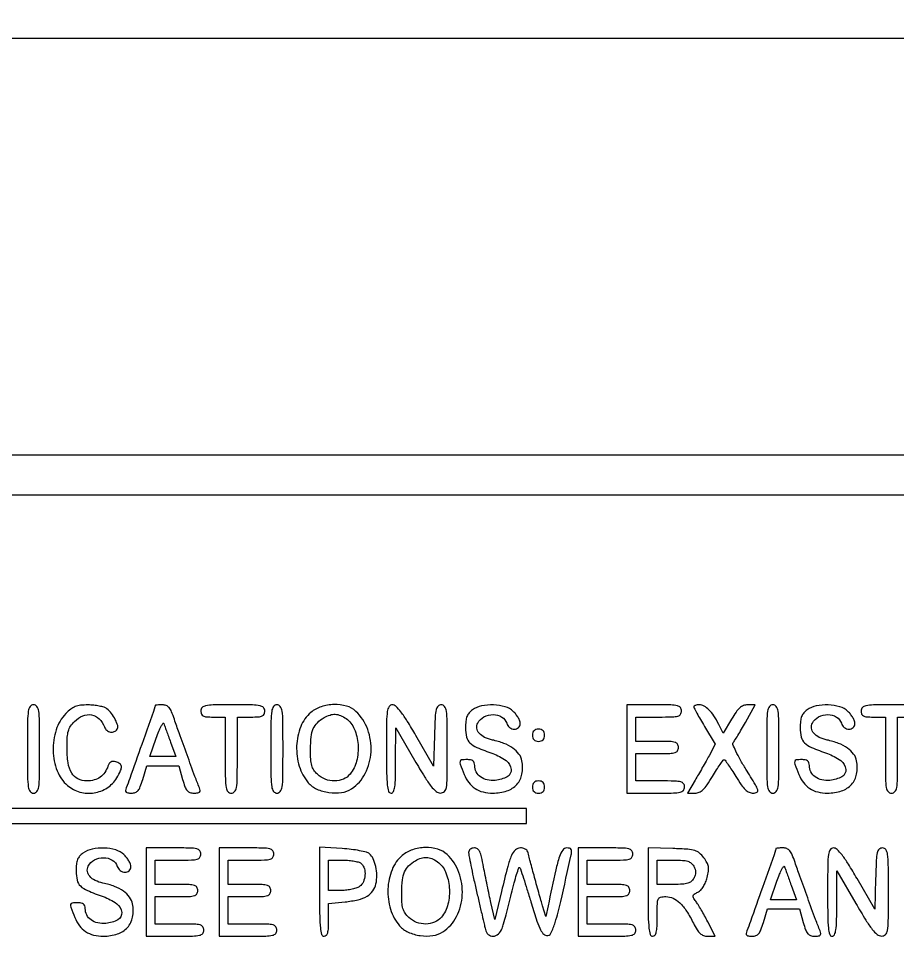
# Model space of a CAD drawing. Extents: x 0 to 1066, y 0 to 761.
# Drawn here: x 816.9 to 841.35, y 310.87 to 336.41 of the extents above; entities that cross this region are included whole.
import ezdxf

# ---------------------------------------------------------------- set-up
doc = ezdxf.new("R2010")
doc.units = 0
doc.header["$MEASUREMENT"] = 0

msp = doc.modelspace()

# ---------------------------------------------------------------- linework, layer by layer
for points in [[(183.390323, 95.266879, 0.000001), (192.989143, 95.254457, 0.000118)], [(479.458836, 95.240684, -0.000004), (502.524384, 95.211821, -0.198594)], [(710.559243, 95.267872, -0.000023), (733.258836, 95.240684, -0.000004), (756.324384, 95.211821, -0.198594)], [(416.092229, 95.24091, -0.000004), (439.072908, 95.212432, -0.198597)], [(542.992229, 95.24091, -0.000004), (565.972908, 95.212432, -0.198597)], [(606.442229, 95.24091, -0.000004), (629.422908, 95.212432, -0.198597)], [(669.892229, 95.24091, -0.000004), (692.872908, 95.212432, -0.198597)], [(841.767205, 317.330667, 0.003595), (841.2201, 317.3346, 0.003595), (840.672995, 317.330667, 0.043488), (840.463988, 317.309421, 0.15568), (840.368998, 317.257885, 0.193568), (840.3318, 317.1654, 0.094959), (840.348363, 317.078974, 0.184152), (840.39525, 317.027925, 0.098846), (840.488239, 317.00253, 0.017388), (840.6702, 316.9962), (841.0086, 316.9962), (841.0086, 315.9387, 0.002827), (841.012331, 315.278741, 0.036854), (841.033134, 315.034537, 0.138781), (841.084394, 314.924068, 0.218517), (841.1778, 314.8812, 0.218517), (841.271206, 314.924068, 0.138781), (841.322466, 315.034537, 0.036854), (841.343269, 315.278741, 0.002827), (841.347, 315.9387), (841.347, 316.9962), (841.7277, 316.9962, 0.013964)]]:
    msp.add_lwpolyline(points, format="xyb")
for points in [[(409.06215, 749.15415), (40.8618, 749.132981), (40.8618, 380.65769), (40.8618, 12.1824), (501.2973, 12.1824), (961.7328, 12.1824), (961.7328, 380.646631), (961.7328, 749.110861), (961.41555, 749.1633, 0.040886), (961.153339, 749.184871, 0.000002), (934.190609, 749.194398, 0.000089), (904.448031, 749.199508, 0.000054), (869.1804, 749.195529, -0.000029), (813.61687, 749.186499, -0.000004), (696.10453, 749.175037, -0.000004), (556.774728, 749.163736, -0.000004)], [(817.1514, 316.1079, 0.002322), (817.154989, 315.335038, 0.031956), (817.175467, 315.055687, 0.123223), (817.226278, 314.929309, 0.240299), (817.3206, 314.8812, 0.240299), (817.414922, 314.929309, 0.123223), (817.465733, 315.055687, 0.031956), (817.486211, 315.335038, 0.002322), (817.4898, 316.1079, 0.002322), (817.486211, 316.880762, 0.031956), (817.465733, 317.160112, 0.123223), (817.414922, 317.286491, 0.240299), (817.3206, 317.3346, 0.240299), (817.226278, 317.286491, 0.123223), (817.175467, 317.160112, 0.031956), (817.154989, 316.880762, 0.002322)], [(818.217829, 317.09012, 0.114205), (817.949961, 316.63974, 0.083506), (817.867034, 316.061764, 0.085163), (817.977564, 315.499294, 0.127519), (818.266003, 315.093227, 0.108551), (818.611866, 314.911735, 0.105254), (819.006005, 314.889143, 0.106878), (819.370422, 315.028573, 0.11522), (819.633118, 315.303312, 0.021165), (819.741799, 315.506461, 0.127063), (819.764965, 315.623049, 0.232712), (819.722227, 315.698758, 0.086167), (819.607743, 315.750943, 0.067058), (819.530889, 315.760355, 0.120753), (819.469762, 315.744591, 0.12276), (819.423509, 315.702609, 0.07065), (819.390701, 315.634411, -0.072622), (819.304576, 315.457171, -0.089596), (819.176095, 315.326259, -0.08774), (819.007631, 315.246738, -0.066597), (818.804787, 315.2196, -0.114856), (818.554675, 315.277822, -0.145297), (818.381122, 315.438208, -0.099183), (818.281515, 315.721134, -0.035212), (818.2512, 316.151069, -0.014703), (818.259529, 316.434243, -0.055361), (818.289425, 316.609021, -0.07729), (818.350879, 316.741512, -0.049247), (818.458855, 316.873145, -0.096703), (818.692425, 317.030412, -0.146157), (818.934427, 317.057024, -0.15206), (819.144632, 316.94691, -0.107279), (819.290138, 316.72125, 0.127947), (819.356411, 316.627126, 0.131147), (819.45956, 316.578314, 0.142401), (819.566876, 316.589266, 0.159485), (819.646019, 316.656052, 0.211029), (819.660163, 316.758173, 0.047286), (819.594619, 316.925749, 0.046742), (819.486502, 317.09791, 0.065556), (819.358331, 317.226159, 0.088545), (819.281229, 317.266119, 0.025252), (819.150136, 317.299736, 0.02458), (818.995706, 317.323294, 0.023821), (818.838078, 317.331909, 0.026305), (818.62803, 317.322319, 0.068477), (818.481186, 317.287166, 0.074054), (818.356048, 317.215592, 0.034872)], [(820.704595, 317.31345, -0.084799), (820.698091, 317.275434, -0.000052), (820.33212, 316.236662, -0.000388), (819.996576, 315.286928, -0.009822), (819.899575, 315.02925, 0.060048), (819.879983, 314.955519, 0.230938), (819.894232, 314.911662, 0.170663), (819.942325, 314.887554, 0.031659), (820.042579, 314.8812, 0.086283), (820.150694, 314.899997, 0.134827), (820.227523, 314.953959, 0.082591), (820.289596, 315.06097, 0.018432), (820.357068, 315.2619), (820.469476, 315.6426), (820.914443, 315.6426), (821.359411, 315.6426), (821.466, 315.2619, 0.017944), (821.531385, 315.05699, 0.087286), (821.591612, 314.951531, 0.141822), (821.668834, 314.899152, 0.078722), (821.782146, 314.8812, 0.029308), (821.887292, 314.887368, 0.166988), (821.937022, 314.911276, 0.236769), (821.951864, 314.955066, 0.061225), (821.93209, 315.02925, -0.006965), (821.809801, 315.345606, -0.001209), (821.588545, 315.94704, -0.001323), (821.368817, 316.553787, -0.005089), (821.237052, 316.93275, 0.017403), (821.158281, 317.1425, 0.074917), (821.089522, 317.256275, 0.125362), (821.009816, 317.314172, 0.094981), (820.903249, 317.3346, 0.00999), (820.827084, 317.333078, 0.016528), (820.762952, 317.328387, 0.010464), (820.711848, 317.321862, 0.371455)], [(821.9736, 317.1654, 0.094959), (821.990163, 317.078974, 0.184152), (822.03705, 317.027925, 0.098846), (822.130039, 317.00253, 0.017388), (822.312, 316.9962), (822.6504, 316.9962), (822.6504, 315.9387, 0.002827), (822.654131, 315.278741, 0.036854), (822.674934, 315.034537, 0.138781), (822.726194, 314.924068, 0.218517), (822.8196, 314.8812, 0.218517), (822.913006, 314.924068, 0.138781), (822.964266, 315.034537, 0.036854), (822.985069, 315.278741, 0.002827), (822.9888, 315.9387), (822.9888, 316.9962), (823.3695, 316.9962, 0.013964), (823.579258, 317.002059, 0.090841), (823.681463, 317.02675, 0.188085), (823.732034, 317.077795, 0.102588), (823.7502, 317.1654, 0.193568), (823.713002, 317.257885, 0.15568), (823.618013, 317.309421, 0.043488), (823.409005, 317.330667, 0.003595), (822.8619, 317.3346, 0.003595), (822.314795, 317.330667, 0.043488), (822.105788, 317.309421, 0.15568), (822.010798, 317.257885, 0.193568)], [(823.9194, 316.1079, 0.002322), (823.922989, 315.335038, 0.031956), (823.943467, 315.055687, 0.123223), (823.994278, 314.929309, 0.240299), (824.0886, 314.8812, 0.240299), (824.182922, 314.929309, 0.123223), (824.233733, 315.055687, 0.031956), (824.254211, 315.335038, 0.002322), (824.2578, 316.1079, 0.002322), (824.254211, 316.880762, 0.031956), (824.233733, 317.160112, 0.123223), (824.182922, 317.286491, 0.240299), (824.0886, 317.3346, 0.240299), (823.994278, 317.286491, 0.123223), (823.943467, 317.160112, 0.031956), (823.922989, 316.880762, 0.002322)], [(825.034003, 317.122573, 0.123885), (824.750812, 316.729877, 0.085485), (824.637237, 316.190957, 0.082885), (824.709708, 315.628936, 0.104562), (824.961439, 315.170326, 0.111799), (825.199409, 314.993975, 0.06908), (825.535808, 314.898281, 0.069045), (825.885765, 314.897815, 0.111332), (826.163682, 315.001881, 0.131426), (826.544439, 315.42786, 0.103697), (826.704854, 316.027511, 0.101152), (826.61219, 316.653853, 0.118621), (826.281571, 317.153419, 0.118666), (826.021835, 317.300001, 0.075716), (825.676156, 317.343938, 0.073305), (825.321141, 317.282607, 0.095814)], [(827.1342, 316.1079, 0.003213), (827.138528, 315.434379, 0.022561), (827.157538, 315.1068, 0.049302), (827.193453, 314.931077, 0.328801), (827.2611, 314.8812, 0.295501), (827.326472, 314.923531, 0.070336), (827.364206, 315.054231, 0.029944), (827.38424, 315.301794, 0.004715), (827.389837, 315.79065), (827.391674, 316.7001), (827.918587, 315.793957, 0.006242), (828.197961, 315.327024, 0.029041), (828.377682, 315.069737, 0.052989), (828.514926, 314.929238, 0.170079), (828.63585, 314.884507, 0.199339), (828.744131, 314.927273, 0.163117), (828.801825, 315.038706, 0.036571), (828.822904, 315.297581, 0.002034), (828.8262, 316.1079, 0.002367), (828.822569, 316.875072, 0.031318), (828.802184, 317.157383, 0.117824), (828.752377, 317.286077, 0.246563), (828.65996, 317.3346, 0.195513), (828.569155, 317.297682, 0.145553), (828.515852, 317.202256, 0.043894), (828.488339, 316.995993, 0.004128), (828.46961, 316.484718), (828.4455, 315.634836), (827.952317, 316.484718, 0.007787), (827.712238, 316.883983, 0.025041), (827.535401, 317.13861, 0.035073), (827.397547, 317.293518, 0.195814), (827.296667, 317.3346, 0.254619), (827.206661, 317.285588, 0.110911), (827.158151, 317.153758, 0.030502), (827.137887, 316.867586, 0.002427)], [(829.52415, 317.192944, 0.064007), (829.431352, 317.108732, 0.085808), (829.373551, 317.011165, 0.066535), (829.343034, 316.881274, 0.024477), (829.3338, 316.692758, 0.055339), (829.362437, 316.434812, 0.149321), (829.452673, 316.276324, 0.090969), (829.646444, 316.150662, 0.013145), (830.087897, 315.980657, -0.070637), (830.462395, 315.784569, -0.215768), (830.602151, 315.541824, -0.299828), (830.494396, 315.337464, -0.104684), (830.160604, 315.23627, -0.073735), (829.934138, 315.250205, -0.104161), (829.749847, 315.331673, -0.119079), (829.630523, 315.470512, -0.118782), (829.5876, 315.648643, 0.082235), (829.575146, 315.723852, 0.147435), (829.539033, 315.774334, 0.119852), (829.474824, 315.802894, 0.045016), (829.3761, 315.8118, 0.028442), (829.221693, 315.80301, 0.327023), (829.179592, 315.764113, 0.139119), (829.186229, 315.684942, 0.005125), (829.296089, 315.402001, 0.065244), (829.424877, 315.172252, 0.088006), (829.598242, 315.009438, 0.085852), (829.82054, 314.913565, 0.059042), (830.093673, 314.8812, 0.079385), (830.482877, 314.943386, 0.130563), (830.760688, 315.124024, 0.137881), (830.902828, 315.410502, 0.093265), (830.903028, 315.777247, 0.114024), (830.819495, 315.968128, 0.079467), (830.65047, 316.132886, 0.063948), (830.401122, 316.2647, 0.038754), (830.079966, 316.357434, -0.060203), (829.863287, 316.430177, -0.103319), (829.712206, 316.545045, -0.141227), (829.647842, 316.683835, -0.162669), (829.672278, 316.827146, -0.149104), (829.846037, 317.000203, -0.123853), (830.100431, 317.062698, -0.133716), (830.339753, 316.9961, -0.183571), (830.477273, 316.822672, 0.153609), (830.559187, 316.706012, 0.157876), (830.692216, 316.658861, 0.194842), (830.808196, 316.702172, 0.210147), (830.8566, 316.812253, 0.093821), (830.842933, 316.884446, 0.037607), (830.799083, 316.97537, 0.035541), (830.735723, 317.068863, 0.037508), (830.660797, 317.150653, 0.118482), (830.43507, 317.279394, 0.061394), (830.112723, 317.331356, 0.060569), (829.780556, 317.303454, 0.10142)], [(833.8176, 316.1079), (833.8176, 314.8812), (834.6213, 314.8812, 0.004147), (835.112009, 314.88527, 0.047763), (835.303388, 314.906803, 0.16431), (835.390794, 314.958393, 0.179874), (835.425, 315.0504, 0.157888), (835.39546, 315.141616, 0.176663), (835.31925, 315.193162, 0.055952), (835.154378, 315.215253, 0.005351), (834.7482, 315.2196), (834.0714, 315.2196), (834.0714, 315.6003), (834.0714, 315.981), (834.6636, 315.981, 0.006583), (835.013492, 315.985607, 0.063075), (835.160625, 316.008193, 0.183695), (835.22947, 316.059626, 0.142406), (835.2558, 316.1502, 0.142406), (835.22947, 316.240774, 0.183695), (835.160625, 316.292207, 0.063075), (835.013492, 316.314793, 0.006583), (834.6636, 316.3194), (834.0714, 316.3194), (834.0714, 316.6578), (834.0714, 316.9962), (834.7059, 316.9962, 0.005909), (835.083926, 317.000667, 0.059311), (835.239938, 317.02299, 0.180365), (835.312456, 317.074488, 0.150217), (835.3404, 317.1654, 0.17273), (835.307727, 317.257157, 0.168559), (835.224075, 317.30875, 0.050222), (835.041522, 317.330449, 0.004487), (834.579, 317.3346), (833.8176, 317.3346)], [(835.6788, 317.282217, 0.12301), (835.687701, 317.246585, 0.003159), (835.766875, 317.100233, 0.006529), (835.863737, 316.929192, 0.00439), (835.978631, 316.736259), (836.278461, 316.242684), (836.103297, 315.921492, -0.002869), (836.021034, 315.772688, -0.001518), (835.917389, 315.589032, -0.00151), (835.810212, 315.401775, -0.002337), (835.716397, 315.24075), (835.504662, 314.8812), (835.713888, 314.8812, 0.105199), (835.830889, 314.906092, 0.085914), (835.937415, 314.977519, 0.052726), (836.05202, 315.112656, 0.014746), (836.201422, 315.3465, -0.006681), (836.311254, 315.524678, -0.010501), (836.41081, 315.674413, -0.004849), (836.498105, 315.797349, -0.254944), (836.523415, 315.809401, -0.226292), (836.548731, 315.795572, -0.004433), (836.636563, 315.671729, -0.009702), (836.736718, 315.521695, -0.006242), (836.847253, 315.344101, 0.014971), (836.996572, 315.113273, 0.051802), (837.112124, 314.978191, 0.083594), (837.218953, 314.90622, 0.106918), (837.334624, 314.8812, 0.130295), (837.433699, 314.907464, 0.351922), (837.458635, 314.97067, 0.060655), (837.395239, 315.111806, 0.002956), (837.126963, 315.550122, -0.011173), (836.97273, 315.811667, -0.01758), (836.853415, 316.043501, -0.011947), (836.768479, 316.235624, -0.293207), (836.778332, 316.290372, 0.047422), (836.816679, 316.340428, 0.003721), (836.90478, 316.483642, 0.005039), (837.007067, 316.656636, 0.003834), (837.115765, 316.84815), (837.386952, 317.3346), (837.175415, 317.3346, 0.093558), (837.060844, 317.312973, 0.088897), (836.959718, 317.250906, 0.059307), (836.856931, 317.134775, 0.018991), (836.732737, 316.940189), (836.501597, 316.545777), (836.37571, 316.792139, 0.025616), (836.237775, 317.031039, 0.052309), (836.101902, 317.19928, 0.070756), (835.967701, 317.300379, 0.126762), (835.834888, 317.3346, 0.031847), (835.775094, 317.330788, 0.049151), (835.724651, 317.319212, 0.063174), (835.689725, 317.302343, 0.253917)], [(837.7092, 316.1079, 0.002322), (837.712789, 315.335038, 0.031956), (837.733267, 315.055687, 0.123223), (837.784078, 314.929309, 0.240299), (837.8784, 314.8812, 0.240299), (837.972722, 314.929309, 0.123223), (838.023533, 315.055687, 0.031956), (838.044011, 315.335038, 0.002322), (838.0476, 316.1079, 0.002322), (838.044011, 316.880762, 0.031956), (838.023533, 317.160112, 0.123223), (837.972722, 317.286491, 0.240299), (837.8784, 317.3346, 0.240299), (837.784078, 317.286491, 0.123223), (837.733267, 317.160112, 0.031956), (837.712789, 316.880762, 0.002322)], [(838.83015, 317.192944, 0.064007), (838.737352, 317.108732, 0.085808), (838.679551, 317.011165, 0.066535), (838.649034, 316.881274, 0.024477), (838.6398, 316.692758, 0.055339), (838.668437, 316.434812, 0.149321), (838.758673, 316.276324, 0.090969), (838.952444, 316.150662, 0.013145), (839.393897, 315.980657, -0.070637), (839.768395, 315.784569, -0.215768), (839.908151, 315.541824, -0.299828), (839.800396, 315.337464, -0.104684), (839.466604, 315.23627, -0.073735), (839.240138, 315.250205, -0.104161), (839.055847, 315.331673, -0.119079), (838.936523, 315.470512, -0.118782), (838.8936, 315.648643, 0.082235), (838.881146, 315.723852, 0.147435), (838.845033, 315.774334, 0.119852), (838.780824, 315.802894, 0.045016), (838.6821, 315.8118, 0.028442), (838.527693, 315.80301, 0.327023), (838.485592, 315.764113, 0.139119), (838.492229, 315.684942, 0.005125), (838.602089, 315.402001, 0.065244), (838.730877, 315.172252, 0.088006), (838.904242, 315.009438, 0.085852), (839.12654, 314.913565, 0.059042), (839.399673, 314.8812, 0.079385), (839.788877, 314.943386, 0.130563), (840.066688, 315.124024, 0.137881), (840.208828, 315.410502, 0.093265), (840.209028, 315.777247, 0.114024), (840.125495, 315.968128, 0.079467), (839.95647, 316.132886, 0.063948), (839.707122, 316.2647, 0.038754), (839.385966, 316.357434, -0.060203), (839.169287, 316.430177, -0.103319), (839.018206, 316.545045, -0.141227), (838.953842, 316.683835, -0.162669), (838.978278, 316.827146, -0.149104), (839.152037, 317.000203, -0.123853), (839.406431, 317.062698, -0.133716), (839.645753, 316.9961, -0.183571), (839.783273, 316.822672, 0.153609), (839.865187, 316.706012, 0.157876), (839.998216, 316.658861, 0.194842), (840.114196, 316.702172, 0.210147), (840.1626, 316.812253, 0.093821), (840.148933, 316.884446, 0.037607), (840.105083, 316.97537, 0.035541), (840.041723, 317.068863, 0.037508), (839.966797, 317.150653, 0.118482), (839.74107, 317.279394, 0.061394), (839.418723, 317.331356, 0.060569), (839.086556, 317.303454, 0.10142)], [(826.013097, 316.950839, -0.143223), (826.240798, 316.666523, -0.079931), (826.34326, 316.231353, -0.077332), (826.305065, 315.770218, -0.11509), (826.123796, 315.40995, -0.119537), (825.935384, 315.270395, -0.098447), (825.689727, 315.219752, -0.09388), (825.433277, 315.266462, -0.097006), (825.215003, 315.403547, -0.056872), (825.114083, 315.52264, -0.080028), (825.056187, 315.648996, -0.054705), (825.028363, 315.820724, -0.014142), (825.021891, 316.101497, -0.025001), (825.040955, 316.446355, -0.075567), (825.100382, 316.673338, -0.098225), (825.213837, 316.838205, -0.062967), (825.3999, 316.978619, -0.051006), (825.564666, 317.051958, -0.090781), (825.711314, 317.071995, -0.090761), (825.855571, 317.038781, -0.050966)], [(821.130755, 316.29825), (821.280544, 315.8964), (820.918238, 315.8964), (820.555932, 315.8964), (820.733743, 316.410818, -0.011999), (820.804493, 316.600624, -0.026422), (820.869517, 316.741059, -0.047278), (820.919834, 316.817701, -0.601846), (820.94626, 316.812668, 0.009837), (820.968096, 316.746495, 0.001488), (821.014771, 316.615123, 0.001668), (821.070862, 316.460356, 0.001442)], [(831.195, 316.4886, 0.072254), (831.205731, 316.414731, 0.124864), (831.2373, 316.3617, 0.124864), (831.290331, 316.330131, 0.072254), (831.3642, 316.3194, 0.072254), (831.438069, 316.330131, 0.124864), (831.4911, 316.3617, 0.124864), (831.522669, 316.414731, 0.072254), (831.5334, 316.4886, 0.072254), (831.522669, 316.562469, 0.124864), (831.4911, 316.6155, 0.124864), (831.438069, 316.647069, 0.072254), (831.3642, 316.6578, 0.072254), (831.290331, 316.647069, 0.124864), (831.2373, 316.6155, 0.124864), (831.205731, 316.562469, 0.072254)], [(831.195, 315.0504, 0.072254), (831.205731, 314.976531, 0.124864), (831.2373, 314.9235, 0.124864), (831.290331, 314.891931, 0.072254), (831.3642, 314.8812, 0.072254), (831.438069, 314.891931, 0.124864), (831.4911, 314.9235, 0.124864), (831.522669, 314.976531, 0.072254), (831.5334, 315.0504, 0.072254), (831.522669, 315.124269, 0.124864), (831.4911, 315.1773, 0.124864), (831.438069, 315.208869, 0.072254), (831.3642, 315.2196, 0.072254), (831.290331, 315.208869, 0.124864), (831.2373, 315.1773, 0.124864), (831.205731, 315.124269, 0.072254)], [(818.69535, 313.216744, 0.064007), (818.602552, 313.132532, 0.085808), (818.544751, 313.034965, 0.066535), (818.514234, 312.905074, 0.024477), (818.505, 312.716558, 0.055339), (818.533637, 312.458612, 0.149321), (818.623873, 312.300124, 0.090969), (818.817644, 312.174462, 0.013145), (819.259097, 312.004457, -0.070637), (819.633595, 311.808369, -0.215768), (819.773351, 311.565624, -0.299828), (819.665596, 311.361264, -0.104684), (819.331804, 311.26007, -0.073735), (819.105338, 311.274005, -0.104161), (818.921047, 311.355473, -0.119079), (818.801723, 311.494312, -0.118782), (818.7588, 311.672443, 0.082235), (818.746346, 311.747652, 0.147435), (818.710233, 311.798134, 0.119852), (818.646024, 311.826694, 0.045016), (818.5473, 311.8356, 0.028442), (818.392893, 311.82681, 0.327023), (818.350792, 311.787913, 0.139119), (818.357429, 311.708742, 0.005125), (818.467289, 311.425801, 0.065244), (818.596077, 311.196052, 0.088006), (818.769442, 311.033238, 0.085852), (818.99174, 310.937365, 0.059042), (819.264873, 310.905, 0.079385), (819.654077, 310.967186, 0.130563), (819.931888, 311.147824, 0.137881), (820.074028, 311.434302, 0.093265), (820.074228, 311.801047, 0.114024), (819.990695, 311.991928, 0.079467), (819.82167, 312.156686, 0.063948), (819.572322, 312.2885, 0.038754), (819.251166, 312.381234, -0.060203), (819.034487, 312.453977, -0.103319), (818.883406, 312.568845, -0.141227), (818.819042, 312.707635, -0.162669), (818.843478, 312.850946, -0.149104), (819.017237, 313.024003, -0.123853), (819.271631, 313.086498, -0.133716), (819.510953, 313.0199, -0.183571), (819.648473, 312.846472, 0.153609), (819.730387, 312.729812, 0.157876), (819.863416, 312.682661, 0.194842), (819.979396, 312.725972, 0.210147), (820.0278, 312.836053, 0.093821), (820.014133, 312.908246, 0.037607), (819.970283, 312.99917, 0.035541), (819.906923, 313.092663, 0.037508), (819.831997, 313.174453, 0.118482), (819.60627, 313.303194, 0.061394), (819.283923, 313.355156, 0.060569), (818.951756, 313.327254, 0.10142)], [(820.4508, 312.1317), (820.4508, 310.905), (821.2545, 310.905, 0.004147), (821.745209, 310.90907, 0.047763), (821.936588, 310.930603, 0.16431), (822.023994, 310.982193, 0.179874), (822.0582, 311.0742, 0.157888), (822.02866, 311.165416, 0.176663), (821.95245, 311.216963, 0.055952), (821.787578, 311.239053, 0.005351), (821.3814, 311.2434), (820.7046, 311.2434), (820.7046, 311.6241), (820.7046, 312.0048), (821.2968, 312.0048, 0.006583), (821.646692, 312.009407, 0.063075), (821.793825, 312.031993, 0.183695), (821.86267, 312.083426, 0.142406), (821.889, 312.174, 0.142406), (821.86267, 312.264574, 0.183695), (821.793825, 312.316007, 0.063075), (821.646692, 312.338593, 0.006583), (821.2968, 312.3432), (820.7046, 312.3432), (820.7046, 312.6816), (820.7046, 313.02), (821.3391, 313.02, 0.005909), (821.717126, 313.024467, 0.059311), (821.873137, 313.04679, 0.180365), (821.945656, 313.098288, 0.150217), (821.9736, 313.1892, 0.17273), (821.940927, 313.280957, 0.168559), (821.857275, 313.33255, 0.050222), (821.674722, 313.354249, 0.004487), (821.2122, 313.3584), (820.4508, 313.3584)], [(822.4812, 312.1317), (822.4812, 310.905), (823.2849, 310.905, 0.004147), (823.775609, 310.90907, 0.047763), (823.966988, 310.930603, 0.16431), (824.054394, 310.982193, 0.179874), (824.0886, 311.0742, 0.157888), (824.05906, 311.165416, 0.176663), (823.98285, 311.216963, 0.055952), (823.817978, 311.239053, 0.005351), (823.4118, 311.2434), (822.735, 311.2434), (822.735, 311.6241), (822.735, 312.0048), (823.3272, 312.0048, 0.006583), (823.677092, 312.009407, 0.063075), (823.824225, 312.031993, 0.183695), (823.89307, 312.083426, 0.142406), (823.9194, 312.174, 0.142406), (823.89307, 312.264574, 0.183695), (823.824225, 312.316007, 0.063075), (823.677092, 312.338593, 0.006583), (823.3272, 312.3432), (822.735, 312.3432), (822.735, 312.6816), (822.735, 313.02), (823.3695, 313.02, 0.005909), (823.747526, 313.024467, 0.059311), (823.903538, 313.04679, 0.180365), (823.976056, 313.098288, 0.150217), (824.004, 313.1892, 0.17273), (823.971327, 313.280957, 0.168559), (823.887675, 313.33255, 0.050222), (823.705122, 313.354249, 0.004487), (823.2426, 313.3584), (822.4812, 313.3584)], [(825.273, 312.142826, 0.003177), (825.277321, 311.462844, 0.022367), (825.296318, 311.132454, 0.048715), (825.33218, 310.955102, 0.329705), (825.3999, 310.905, 0.208378), (825.460243, 310.93129, 0.11961), (825.499731, 311.001727, 0.055661), (825.521106, 311.132799, 0.012613), (825.5268, 311.358464), (825.5268, 311.811928), (825.98175, 311.858883, 0.029754), (826.347521, 311.918788, 0.076952), (826.595588, 312.016557, 0.106873), (826.753628, 312.161432, 0.100256), (826.842212, 312.36192, 0.058942), (826.865183, 312.594486, 0.048856), (826.83614, 312.841741, 0.051542), (826.764841, 313.058671, 0.114883), (826.660397, 313.196257, 0.111025), (826.576935, 313.238819, 0.015594), (826.386966, 313.28115, 0.017167), (826.155329, 313.317044, 0.01383), (825.904435, 313.340128), (825.273, 313.380651)], [(827.572003, 313.146373, 0.123885), (827.288812, 312.753677, 0.085485), (827.175237, 312.214757, 0.082885), (827.247708, 311.652736, 0.104562), (827.499439, 311.194126, 0.111799), (827.737409, 311.017775, 0.06908), (828.073808, 310.922081, 0.069045), (828.423765, 310.921615, 0.111332), (828.701682, 311.025681, 0.131426), (829.082439, 311.45166, 0.103697), (829.242854, 312.051311, 0.101152), (829.15019, 312.677653, 0.118621), (828.819571, 313.177219, 0.118666), (828.559835, 313.323801, 0.075716), (828.214156, 313.367738, 0.073305), (827.859141, 313.306407, 0.095814)], [(829.4184, 313.230804, 0.047767), (829.426643, 313.144713, 0.002528), (829.480438, 312.873743, 0.003959), (829.548692, 312.551857, 0.00287), (829.629593, 312.194454, -0.000002), (829.7137, 311.832538, -0.000002), (829.791737, 311.496731, -0.000002), (829.857237, 311.214867, -0.000017), (829.885005, 311.09535, 0.147869), (829.966327, 310.953931, 0.205885), (830.101844, 310.904582, 0.176392), (830.247655, 310.967275, 0.11354), (830.351046, 311.121883, 0.021448), (830.393456, 311.249671, 0.003611), (830.462271, 311.498007, 0.003945), (830.538781, 311.791264, 0.003496), (830.613889, 312.097747, -0.006156), (830.68612, 312.385852, -0.010899), (830.753762, 312.621299, -0.005551), (830.814441, 312.809007, -0.556878), (830.83675, 312.81425, -0.11647), (830.85987, 312.776834, -0.001547), (830.945785, 312.516281, -0.004332), (831.042093, 312.212234, -0.00282), (831.148285, 311.859536, 0.006286), (831.294608, 311.385477, 0.030826), (831.396862, 311.124623, 0.058933), (831.486981, 310.978603, 0.190588), (831.583884, 310.922675, 0.326366), (831.706475, 310.987144, 0.039676), (831.825107, 311.287283, 0.018108), (831.979341, 311.864996, 0.002117), (832.271334, 313.16805, 0.040046), (832.284278, 313.26253, 0.15964), (832.269414, 313.318294, 0.190105), (832.226544, 313.348768, 0.060633), (832.147408, 313.3584, 0.243546), (832.034412, 313.29989, 0.075824), (831.946229, 313.123617, 0.023764), (831.844662, 312.74933, 0.001912), (831.628079, 311.751), (831.565026, 311.4549), (831.474798, 311.751, -0.004222), (831.430212, 311.901872, -0.001439), (831.367959, 312.121654, -0.00143), (831.300605, 312.364756, -0.001648), (831.237796, 312.597, 0.00027), (831.179398, 312.815317, 0.000345), (831.125337, 313.016431, 0.000267), (831.0798, 313.185013, 0.002921), (831.061066, 313.25265, 0.133791), (831.036706, 313.293101, 0.071199), (830.988812, 313.327336, 0.062684), (830.92591, 313.350528, 0.057069), (830.857161, 313.3584, 0.191396), (830.719437, 313.303676, 0.101864), (830.612533, 313.151152, 0.038771), (830.504981, 312.837973, 0.004991), (830.33395, 312.148987), (830.149606, 311.37334), (830.040833, 311.83712, -0.004337), (829.992244, 312.052687, -0.002315), (829.93572, 312.319985, -0.002304), (829.880521, 312.593477, -0.003592), (829.835745, 312.82965, 0.011053), (829.778827, 313.107179, 0.057006), (829.726863, 313.25489, 0.121799), (829.663834, 313.33055, 0.159795), (829.578915, 313.3584, 0.077986), (829.517596, 313.348777, 0.090324), (829.465551, 313.320919, 0.100781), (829.430758, 313.279466, 0.124994)], [(832.464, 312.1317), (832.464, 310.905), (833.2677, 310.905, 0.004147), (833.758409, 310.90907, 0.047763), (833.949788, 310.930603, 0.16431), (834.037194, 310.982193, 0.179874), (834.0714, 311.0742, 0.157888), (834.04186, 311.165416, 0.176663), (833.96565, 311.216963, 0.055952), (833.800778, 311.239053, 0.005351), (833.3946, 311.2434), (832.7178, 311.2434), (832.7178, 311.6241), (832.7178, 312.0048), (833.31, 312.0048, 0.006583), (833.659892, 312.009407, 0.063075), (833.807025, 312.031993, 0.183695), (833.87587, 312.083426, 0.142406), (833.9022, 312.174, 0.142406), (833.87587, 312.264574, 0.183695), (833.807025, 312.316007, 0.063075), (833.659892, 312.338593, 0.006583), (833.31, 312.3432), (832.7178, 312.3432), (832.7178, 312.6816), (832.7178, 313.02), (833.3523, 313.02, 0.005909), (833.730326, 313.024467, 0.059311), (833.886338, 313.04679, 0.180365), (833.958856, 313.098288, 0.150217), (833.9868, 313.1892, 0.17273), (833.954127, 313.280957, 0.168559), (833.870475, 313.33255, 0.050222), (833.687922, 313.354249, 0.004487), (833.2254, 313.3584), (832.464, 313.3584)], [(834.4098, 312.135121, 0.003202), (834.414126, 311.459613, 0.022501), (834.433132, 311.13117, 0.049121), (834.46903, 310.954947, 0.329081), (834.5367, 310.905, 0.232029), (834.598437, 310.93528, 0.108427), (834.637569, 311.0178, 0.047315), (834.658301, 311.173657, 0.00942), (834.6636, 311.4549, -0.00595), (834.667907, 311.816865, -0.096871), (834.693944, 311.934998, -0.238613), (834.75861, 311.988615, -0.056005), (834.902653, 312.0048, -0.111153), (835.104105, 311.959456, -0.081177), (835.29342, 311.828601, -0.058854), (835.47911, 311.601971, -0.025924), (835.670972, 311.26455, 0.021841), (835.770716, 311.085753, 0.069009), (835.85787, 310.980227, 0.100305), (835.950378, 310.924432, 0.085906), (836.062645, 310.905), (836.27385, 310.905), (836.067673, 311.30685, 0.006834), (835.979606, 311.472872, 0.006481), (835.885498, 311.639412, 0.006451), (835.798451, 311.78456, 0.022591), (835.737027, 311.874675, -0.02569), (835.670448, 311.973664, -0.192002), (835.661529, 312.028464, -0.198014), (835.692863, 312.07339, -0.027525), (835.793728, 312.130575, 0.089041), (835.871681, 312.188414, 0.046566), (835.946198, 312.284076, 0.042448), (836.009434, 312.404402, 0.038847), (836.053664, 312.537263, 0.026721), (836.087634, 312.713622, 0.076578), (836.085642, 312.838041, 0.082928), (836.046616, 312.950384, 0.035157), (835.960272, 313.085062, 0.057331), (835.837702, 313.21534, 0.10358), (835.709317, 313.284632, 0.055706), (835.514185, 313.319574, 0.007564), (835.098958, 313.340671), (834.4098, 313.365243)], [(837.962995, 313.33725, -0.084799), (837.956491, 313.299234, -0.000052), (837.59052, 312.260462, -0.000388), (837.254976, 311.310728, -0.009822), (837.157975, 311.05305, 0.060048), (837.138383, 310.979319, 0.230938), (837.152632, 310.935462, 0.170663), (837.200725, 310.911354, 0.031659), (837.300979, 310.905, 0.086283), (837.409094, 310.923797, 0.134827), (837.485923, 310.977759, 0.082591), (837.547996, 311.08477, 0.018432), (837.615468, 311.2857), (837.727876, 311.6664), (838.172843, 311.6664), (838.617811, 311.6664), (838.7244, 311.2857, 0.017944), (838.789785, 311.08079, 0.087286), (838.850012, 310.975331, 0.141822), (838.927234, 310.922952, 0.078722), (839.040546, 310.905, 0.029308), (839.145692, 310.911168, 0.166988), (839.195422, 310.935076, 0.236769), (839.210264, 310.978866, 0.061225), (839.19049, 311.05305, -0.006965), (839.068201, 311.369406, -0.001209), (838.846945, 311.97084, -0.001323), (838.627217, 312.577587, -0.005089), (838.495452, 312.95655, 0.017403), (838.416681, 313.1663, 0.074917), (838.347922, 313.280075, 0.125362), (838.268216, 313.337972, 0.094981), (838.161649, 313.3584, 0.00999), (838.085484, 313.356878, 0.016528), (838.021352, 313.352187, 0.010464), (837.970248, 313.345662, 0.371455)], [(839.4012, 312.1317, 0.003213), (839.405528, 311.458179, 0.022561), (839.424538, 311.1306, 0.049302), (839.460453, 310.954877, 0.328801), (839.5281, 310.905, 0.295501), (839.593472, 310.947331, 0.070336), (839.631206, 311.078031, 0.029944), (839.65124, 311.325594, 0.004715), (839.656837, 311.81445), (839.658674, 312.7239), (840.185587, 311.817757, 0.006242), (840.464961, 311.350824, 0.029041), (840.644682, 311.093537, 0.052989), (840.781926, 310.953038, 0.170079), (840.90285, 310.908307, 0.199339), (841.011131, 310.951073, 0.163117), (841.068825, 311.062506, 0.036571), (841.089904, 311.321381, 0.002034), (841.0932, 312.1317, 0.002367), (841.089569, 312.898872, 0.031318), (841.069184, 313.181183, 0.117824), (841.019377, 313.309877, 0.246563), (840.92696, 313.3584, 0.195513), (840.836155, 313.321482, 0.145553), (840.782852, 313.226056, 0.043894), (840.755339, 313.019793, 0.004128), (840.73661, 312.508518), (840.7125, 311.658636), (840.219317, 312.508518, 0.007787), (839.979238, 312.907783, 0.025041), (839.802401, 313.16241, 0.035073), (839.664547, 313.317318, 0.195814), (839.563667, 313.3584, 0.254619), (839.473661, 313.309388, 0.110911), (839.425151, 313.177558, 0.030502), (839.404887, 312.891386, 0.002427)], [(826.44048, 312.91848, -0.13151), (826.519634, 312.781469, -0.084316), (826.537, 312.597515, -0.084006), (826.492613, 312.417481, -0.128741), (826.39395, 312.291767, -0.079472), (826.312595, 312.248301, -0.027293), (826.183772, 312.211604, -0.026323), (826.034863, 312.185996, -0.027554), (825.88635, 312.176691), (825.5268, 312.174), (825.5268, 312.597), (825.5268, 313.02), (825.93288, 313.02, -0.022886), (826.095785, 313.01254, -0.026473), (826.249496, 312.990178, -0.026952), (826.375695, 312.957781, -0.120635)], [(828.551097, 312.974639, -0.143223), (828.778798, 312.690323, -0.079931), (828.88126, 312.255153, -0.077332), (828.843065, 311.794018, -0.11509), (828.661796, 311.43375, -0.119537), (828.473384, 311.294195, -0.098447), (828.227727, 311.243552, -0.09388), (827.971277, 311.290262, -0.097006), (827.753003, 311.427347, -0.056872), (827.652083, 311.54644, -0.080028), (827.594187, 311.672796, -0.054705), (827.566363, 311.844524, -0.014142), (827.559891, 312.125297, -0.025001), (827.578955, 312.470155, -0.075567), (827.638382, 312.697138, -0.098225), (827.751837, 312.862005, -0.062967), (827.9379, 313.002419, -0.051006), (828.102666, 313.075758, -0.090781), (828.249314, 313.095795, -0.090761), (828.393571, 313.062581, -0.050966)], [(835.6788, 312.8508, -0.049536), (835.714962, 312.763426, -0.073486), (835.727053, 312.6816, -0.073486), (835.714962, 312.599774, -0.049536), (835.6788, 312.5124, -0.09537), (835.609905, 312.427475, -0.100861), (835.515666, 312.376233, -0.059921), (835.370632, 312.350248, -0.014397), (835.125923, 312.3432), (834.6636, 312.3432), (834.6636, 312.6816), (834.6636, 313.02), (835.125923, 313.02, -0.014397), (835.370632, 313.012952, -0.059921), (835.515666, 312.986967, -0.100861), (835.609905, 312.935725, -0.09537)], [(838.389155, 312.32205), (838.538944, 311.9202), (838.176638, 311.9202), (837.814332, 311.9202), (837.992143, 312.434618, -0.011999), (838.062893, 312.624424, -0.026422), (838.127917, 312.764859, -0.047278), (838.178234, 312.841501, -0.601846), (838.20466, 312.836468, 0.009837), (838.226496, 312.770295, 0.001488), (838.273171, 312.638923, 0.001668), (838.329262, 312.484156, 0.001442)]]:
    msp.add_lwpolyline(points, format="xyb", close=True)
for points in [[(960.8868, 330.0669), (960.8868, 324.2718), (869.3496, 324.2718), (777.8124, 324.2718), (777.8124, 330.0669), (777.8124, 335.862), (869.3496, 335.862), (960.8868, 335.862)], [(960.8868, 276.0921), (960.8868, 229.0122), (869.3496, 229.0122), (777.8124, 229.0122), (777.8124, 276.0921), (777.8124, 323.172), (869.3496, 323.172), (960.8868, 323.172)], [(788.1336, 314.2467), (788.1336, 314.0352), (809.5797, 314.0352), (831.0258, 314.0352), (831.0258, 314.2467), (831.0258, 314.4582), (809.5797, 314.4582), (788.1336, 314.4582)]]:
    msp.add_lwpolyline(points, close=True)

doc.saveas('drawing.dxf')
